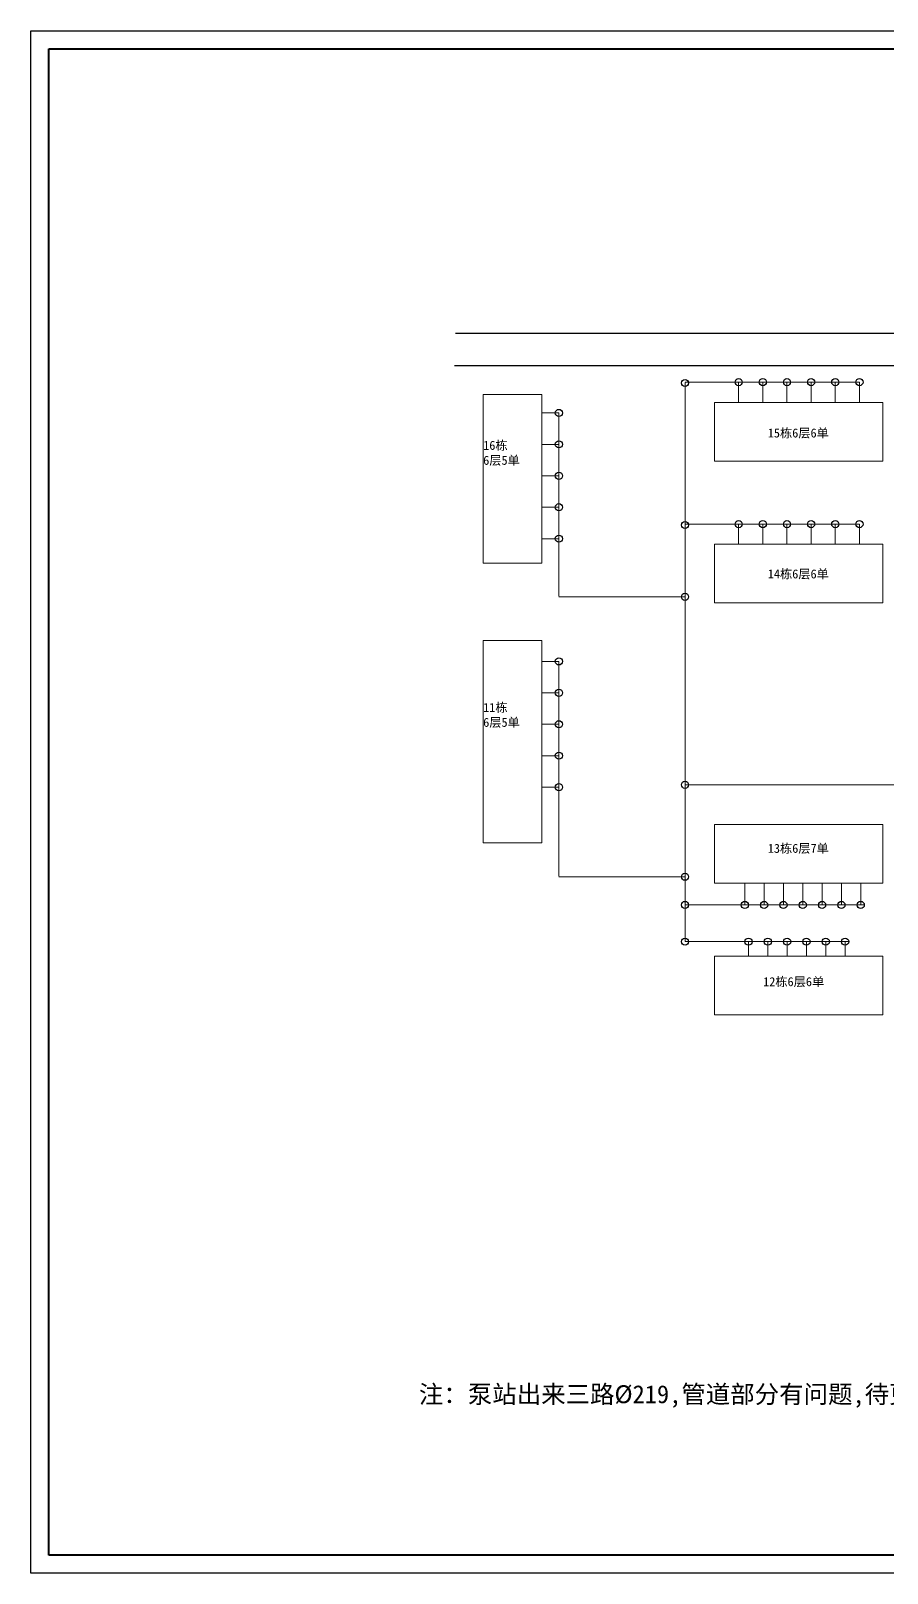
# Model space of a CAD drawing. Header units: millimetres. Extents: x 710 to 1314, y 285 to 715.
# Drawn here: x 710.2 to 949.1, y 285.3 to 715.3 of the extents above; entities that cross this region are included whole.
import ezdxf

# ---------------------------------------------------------------- set-up
doc = ezdxf.new("R2010")
doc.units = ezdxf.units.MM
doc.layers.add('标注', color=7, linetype='Continuous', lineweight=18)
doc.layers.add('边线', color=1, linetype='Continuous')

msp = doc.modelspace()

# ---------------------------------------------------------------- linework, layer by layer
at = {"lineweight": 40}
for p, q in [((715.18, 290.35), (715.18, 710.35)), ((715.18, 710.35), (1309.18, 710.35)), ((1309.18, 290.35), (715.18, 290.35))]:
    msp.add_line(p, q, dxfattribs=at)
for p, q in [((828.69, 631.05), (1193.69, 631.05)), ((828.39, 622.05), (997.63, 622.05))]:
    msp.add_line(p, q)
for centre in [(892.67, 617.17), (907.63, 617.41), (914.37, 617.41), (921.11, 617.41), (927.84, 617.41), (934.58, 617.41), (941.32, 617.41), (857.48, 608.82), (857.48, 600.06), (857.48, 591.29), (857.48, 582.53), (892.67, 577.57), (907.63, 577.82), (914.37, 577.82), (921.11, 577.82), (927.84, 577.82), (934.58, 577.82), (941.32, 577.82), (857.48, 573.76), (892.67, 557.54), (857.48, 539.55), (857.48, 530.79), (857.48, 522.02), (857.48, 513.26), (857.48, 504.49), (892.67, 505.15), (892.67, 479.51), (892.67, 471.64), (909.35, 471.64), (914.73, 471.64), (920.12, 471.64), (925.51, 471.64), (930.9, 471.64), (936.29, 471.64), (941.68, 471.64), (892.67, 461.41), (910.37, 461.41), (915.76, 461.41), (921.15, 461.41), (926.54, 461.41), (931.93, 461.41), (937.32, 461.41)]:
    msp.add_circle(centre, 1)
at = {"layer": '标注'}
for p, q in [((941.32, 617.41), (892.67, 617.41)), ((892.67, 505.15), (892.67, 617.29)), ((907.63, 617.41), (907.63, 611.84)), ((914.37, 617.41), (914.37, 611.84)), ((921.11, 617.41), (921.11, 611.84)), ((927.84, 617.41), (927.84, 611.84)), ((934.58, 617.41), (934.58, 611.84)), ((941.32, 617.41), (941.32, 611.84)), ((857.48, 608.82), (852.74, 608.82)), ((857.48, 557.7), (857.48, 608.82)), ((857.48, 600.06), (852.74, 600.06)), ((857.48, 591.29), (852.74, 591.29)), ((857.48, 582.53), (852.74, 582.53)), ((941.32, 577.82), (892.67, 577.82)), ((907.63, 577.82), (907.63, 572.24)), ((914.37, 577.82), (914.37, 572.24)), ((921.11, 577.82), (921.11, 572.24)), ((927.84, 577.82), (927.84, 572.24)), ((934.58, 577.82), (934.58, 572.24)), ((941.32, 577.82), (941.32, 572.24)), ((857.48, 573.76), (852.74, 573.76)), ((892.67, 557.54), (857.48, 557.54)), ((857.48, 539.55), (852.74, 539.55)), ((857.48, 539.55), (857.48, 530.79)), ((857.48, 530.79), (852.74, 530.79)), ((857.48, 479.67), (857.48, 530.79)), ((857.48, 522.02), (852.74, 522.02)), ((857.48, 513.26), (852.74, 513.26)), ((857.48, 504.49), (852.74, 504.49)), ((1052.84, 505.15), (892.67, 505.15)), ((892.67, 505.15), (892.67, 461.41)), ((892.67, 479.51), (857.48, 479.51)), ((909.35, 471.64), (909.35, 477.72)), ((914.73, 471.64), (914.73, 477.72)), ((920.12, 471.64), (920.12, 477.72)), ((925.51, 471.64), (925.51, 477.72)), ((930.9, 471.64), (930.9, 477.72)), ((936.29, 471.64), (936.29, 477.72)), ((941.68, 471.64), (941.68, 477.72)), ((892.67, 471.64), (942.68, 471.64)), ((892.67, 461.41), (938.32, 461.41)), ((910.37, 461.41), (910.37, 457.38)), ((915.76, 461.41), (915.76, 457.38)), ((921.15, 461.41), (921.15, 457.38)), ((926.54, 461.41), (926.54, 457.38)), ((931.93, 461.41), (931.93, 457.38)), ((937.32, 461.41), (937.32, 457.38))]:
    msp.add_line(p, q, dxfattribs=at)
for points in [[(852.74, 614), (852.74, 566.98), (836.37, 566.98), (836.37, 614)], [(900.85, 611.72), (947.87, 611.72), (947.87, 595.35), (900.85, 595.35)], [(900.85, 572.24), (947.87, 572.24), (947.87, 555.87), (900.85, 555.87)], [(852.74, 545.39), (852.74, 488.95), (836.37, 488.95), (836.37, 545.39)], [(900.85, 494.09), (947.87, 494.09), (947.87, 477.72), (900.85, 477.72)], [(900.85, 457.38), (947.87, 457.38), (947.87, 441), (900.85, 441)]]:
    msp.add_lwpolyline(points, close=True, dxfattribs=at)
at = {"layer": '边线'}
for p, q in [((710.18, 715.35), (1314.18, 715.35)), ((710.18, 285.35), (710.18, 715.35)), ((1314.18, 285.35), (710.18, 285.35))]:
    msp.add_line(p, q, dxfattribs=at)

# ---------------------------------------------------------------- texts
at = {"layer": '标注', "attachment_point": 1}
for s, insert, char_height, width in [('15{\\fSimSun|b0|i0|c134|p54;栋}6{\\fSimSun|b0|i0|c134|p54;层}6{\\fSimSun|b0|i0|c134|p54;单}', (915.76, 604.48), 2.5, 21.4463), ('16{\\fSimSun|b0|i0|c134|p54;栋}\\P6{\\fSimSun|b0|i0|c134|p54;层}5{\\fSimSun|b0|i0|c134|p54;单}', (836.37, 601.03), 2.5, 21.4463), ('14{\\fSimSun|b0|i0|c134|p54;栋}6{\\fSimSun|b0|i0|c134|p54;层}6{\\fSimSun|b0|i0|c134|p54;单}', (915.76, 565.19), 2.5, 21.4463), ('11{\\fSimSun|b0|i0|c134|p54;栋}\\P6{\\fSimSun|b0|i0|c134|p54;层}5{\\fSimSun|b0|i0|c134|p54;单}', (836.37, 527.97), 2.5, 21.4463), ('13{\\fSimSun|b0|i0|c134|p54;栋}6{\\fSimSun|b0|i0|c134|p54;层}7{\\fSimSun|b0|i0|c134|p54;单}', (915.76, 488.68), 2.5, 21.4463), ('12{\\fSimSun|b0|i0|c134|p54;栋}6{\\fSimSun|b0|i0|c134|p54;层}6{\\fSimSun|b0|i0|c134|p54;单}', (914.46, 451.5), 2.5, 21.4463), ('{\\fSimSun|b0|i0|c134|p54;注：泵站出来三路}%%c219{\\fSimSun|b0|i0|c134|p54;,管道部分有问题,待更正}', (818.43, 337.74), 5, 506.1844)]:
    msp.add_mtext(s, dxfattribs=dict(at, insert=insert, char_height=char_height, width=width))

doc.saveas('drawing.dxf')
